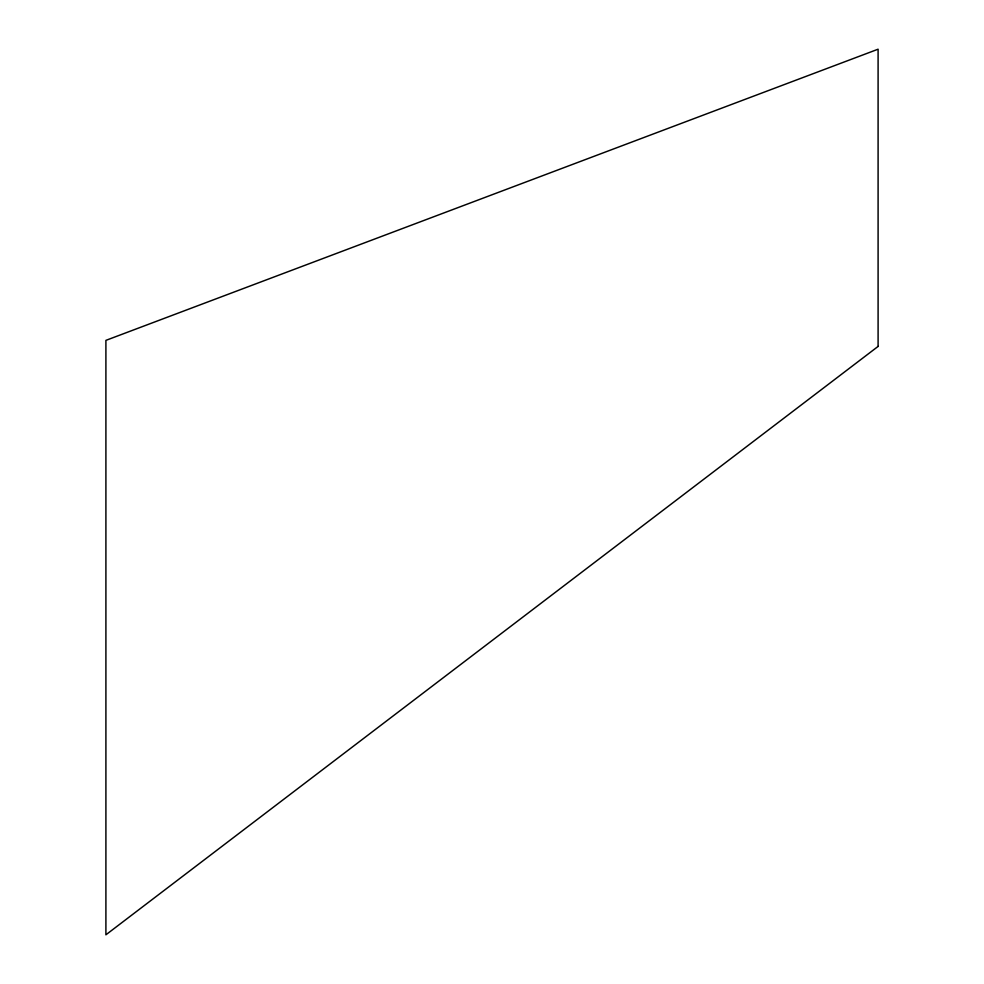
<?xml version="1.0" encoding="UTF-8"?>
<svg xmlns="http://www.w3.org/2000/svg" width="984" height="984" viewBox="0 0 984 984"><rect width="100%" height="100%" fill="white"/><g stroke="black" fill="none" stroke-linecap="round" stroke-linejoin="round"><path stroke-width="1.48" d="M878.097 346.417L105.903 934.8L105.903 340.366L878.097 49.2L878.097 346.417"/></g></svg>
